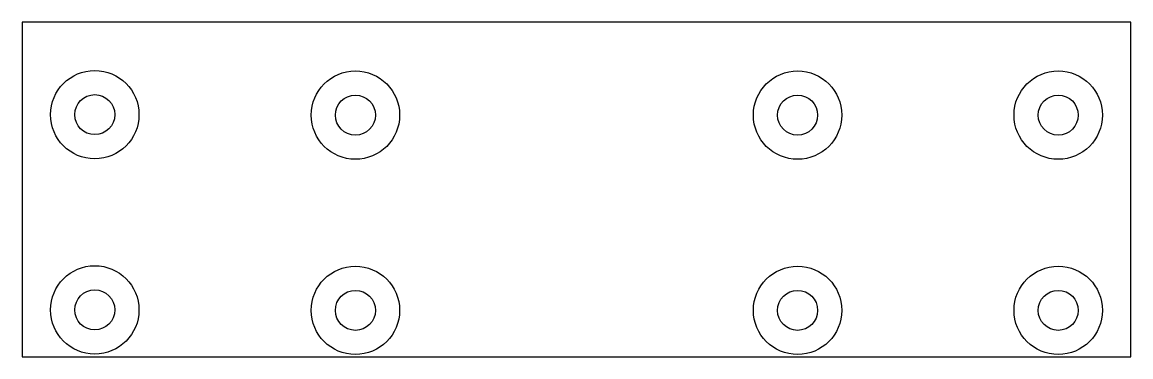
# Model space of a CAD drawing. Header units: millimetres. Extents: x -117 to 2, y 0 to 36.
import ezdxf

# ---------------------------------------------------------------- set-up
doc = ezdxf.new("R2010")
doc.units = ezdxf.units.MM
doc.layers.get('0').update_dxf_attribs({"linetype": 'CONTINUOUS'})

msp = doc.modelspace()

# ---------------------------------------------------------------- linework, layer by layer
msp.add_lwpolyline([(-117.05, 0), (2.05, 0), (2.05, 36), (-117.05, 36)], close=True)
for centre, radius in [((-109.25, 26.05), 4.75), ((-81.25, 26), 4.75), ((-33.75, 26), 4.75), ((-5.75, 26), 4.75), ((-109.25, 26.05), 2.15), ((-81.25, 26), 2.15), ((-33.75, 26), 2.15), ((-5.75, 26), 2.15), ((-109.25, 5.05), 4.75), ((-81.25, 5), 4.75), ((-33.75, 5), 4.75), ((-5.75, 5), 4.75), ((-109.25, 5.05), 2.15), ((-81.25, 5), 2.15), ((-33.75, 5), 2.15), ((-5.75, 5), 2.15)]:
    msp.add_circle(centre, radius)

doc.saveas('drawing.dxf')
